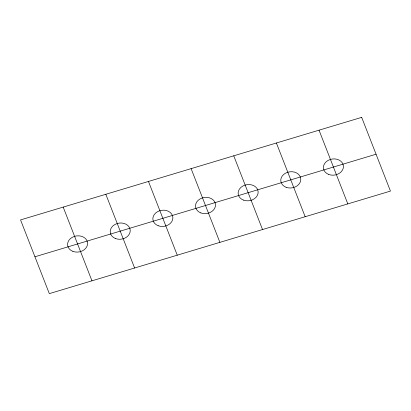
<?xml version="1.0" encoding="UTF-8"?>
<svg xmlns="http://www.w3.org/2000/svg" width="411" height="411" viewBox="0 0 411 411"><rect width="100%" height="100%" fill="white"/><g stroke="black" fill="none" stroke-linecap="round" stroke-linejoin="round"><path stroke-width="0.62" d="M34.94 256.777L376.06 154.223M319.034 130.179L347.809 203.902M276.392 142.997L305.168 216.725M233.751 155.815L262.531 229.544M191.11 168.638L219.89 242.362M148.469 181.457L177.249 255.185M105.833 194.275L134.608 268.003M63.191 207.098L91.966 280.821M361.675 117.361L20.55 219.916L49.325 293.639L390.45 191.084L361.675 117.361M328.764 174.47A10.049 8.112 -7.9 0 0 343.432 166.239A10.049 8.112 -7.9 0 0 328.07 160.418A10.049 8.112 -7.9 0 0 328.764 174.47M200.84 212.924A10.049 8.112 -7.9 0 0 215.508 204.699A10.049 8.112 -7.9 0 0 200.147 198.878A10.049 8.112 -7.9 0 0 200.84 212.924M158.204 225.747A10.049 8.112 -7.9 0 0 172.867 217.517A10.049 8.112 -7.9 0 0 157.511 211.696A10.049 8.112 -7.9 0 0 158.204 225.747M115.563 238.565A10.049 8.112 -7.9 0 0 130.23 230.335A10.049 8.112 -7.9 0 0 114.869 224.514A10.049 8.112 -7.9 0 0 115.563 238.565M72.922 251.383A10.049 8.112 -7.9 0 0 87.589 243.153A10.049 8.112 -7.9 0 0 72.228 237.337A10.049 8.112 -7.9 0 0 72.922 251.383M286.123 187.288A10.049 8.112 -7.9 0 0 300.79 179.057A10.049 8.112 -7.9 0 0 285.429 173.237A10.049 8.112 -7.9 0 0 286.123 187.288M243.482 200.106A10.049 8.112 -7.9 0 0 258.149 191.875A10.049 8.112 -7.9 0 0 242.788 186.06A10.049 8.112 -7.9 0 0 243.482 200.106"/></g></svg>
